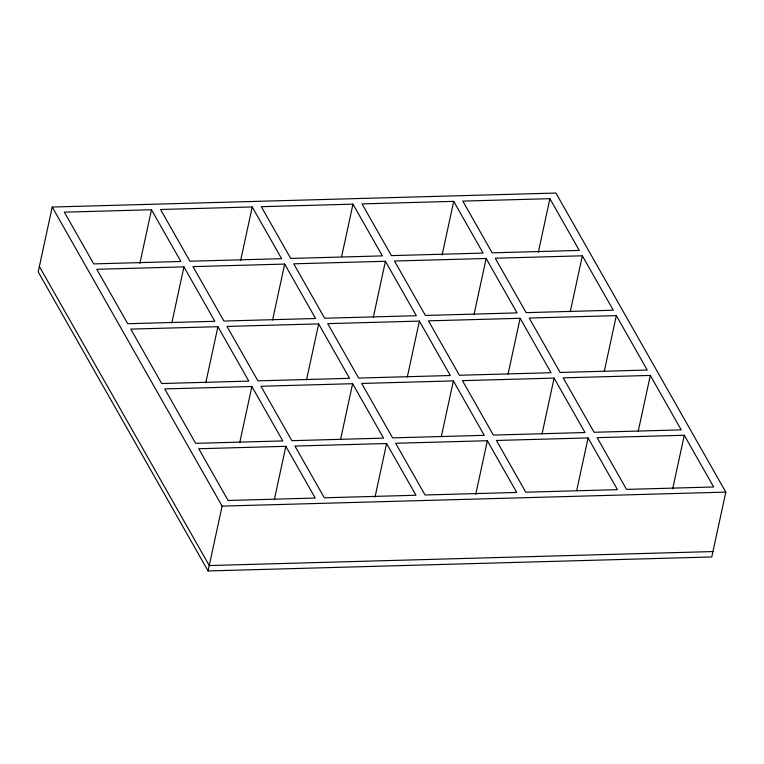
<?xml version="1.0" encoding="UTF-8"?>
<svg xmlns="http://www.w3.org/2000/svg" width="764" height="764" viewBox="0 0 764 764"><rect width="100%" height="100%" fill="white"/><g stroke="black" fill="none" stroke-linecap="round" stroke-linejoin="round"><path stroke-width="1.15" d="M52.219 207.034L38.2 271.879L208.075 570.956L711.781 556.966L725.8 492.121L555.925 193.044L52.219 207.034L222.095 506.112L208.075 570.956M139.888 263.36L151.482 209.747L64.357 212.172L93.743 263.905L180.867 261.479L151.482 209.747M171.833 322.819L183.933 266.865L96.799 269.291L127.712 323.716L214.846 321.3L183.933 266.865M205.812 382.63L217.902 326.686L130.778 329.103L161.691 383.528L248.816 381.112L217.902 326.686M240.631 260.562L252.225 206.948L160.564 209.498L189.94 261.231L281.61 258.681L252.225 206.948M239.781 442.452L251.881 386.498L164.747 388.924L195.66 443.349L282.795 440.923L251.881 386.498M272.576 320.021L284.666 264.077L193.005 266.617L223.919 321.042L315.58 318.502L284.666 264.077M274.515 498.768L285.851 446.319L198.726 448.735L228.111 500.468L315.236 498.052L285.851 446.319M306.545 379.832L318.645 323.888L226.975 326.429L257.898 380.864L349.559 378.314L318.645 323.888M341.623 256.599L352.968 204.15L261.298 206.7L290.683 258.433L382.353 255.883L352.968 204.15M340.524 439.653L352.624 383.7L260.954 386.25L291.867 440.675L383.538 438.125L352.624 383.7M373.319 317.222L385.409 261.278L293.748 263.819L324.662 318.244L416.323 315.704L385.409 261.278M375 497.135L386.594 443.521L294.933 446.061L324.308 497.794L415.979 495.253L386.594 443.521M407.288 377.034L419.388 321.09L327.718 323.64L358.631 378.065L450.302 375.516L419.388 321.09M442.117 254.975L453.711 201.352L362.041 203.902L391.426 255.634L483.096 253.085L453.711 201.352M441.267 436.855L453.358 380.902L361.697 383.452L392.61 437.877L484.271 435.337L453.358 380.902M474.052 314.424L486.152 258.48L394.491 261.021L425.405 315.446L517.066 312.906L486.152 258.48M475.743 494.337L487.337 440.723L395.666 443.263L425.051 494.996L516.722 492.455L487.337 440.723M508.031 374.236L520.131 318.292L428.461 320.842L459.374 375.267L551.045 372.717L520.131 318.292M538.324 252.301L549.908 198.688L462.783 201.104L492.169 252.836L579.293 250.42L549.908 198.688M542.01 434.057L554.101 378.104L462.44 380.653L493.353 435.079L585.014 432.539L554.101 378.104M570.259 311.75L582.359 255.806L495.225 258.222L526.138 312.648L613.272 310.232L582.359 255.806M576.734 490.373L588.079 437.925L496.409 440.465L525.794 492.197L617.465 489.657L588.079 437.925M604.238 371.571L616.328 315.618L529.204 318.044L560.117 372.469L647.242 370.043L616.328 315.618M638.207 431.383L650.307 375.439L563.173 377.855L594.096 432.281L681.221 429.865L650.307 375.439M672.692 488.864L684.277 435.251L597.152 437.667L626.537 489.399L713.662 486.983L684.277 435.251M222.095 506.112L725.8 492.121M712.946 551.56L209.24 565.551L39.365 266.474"/></g></svg>
